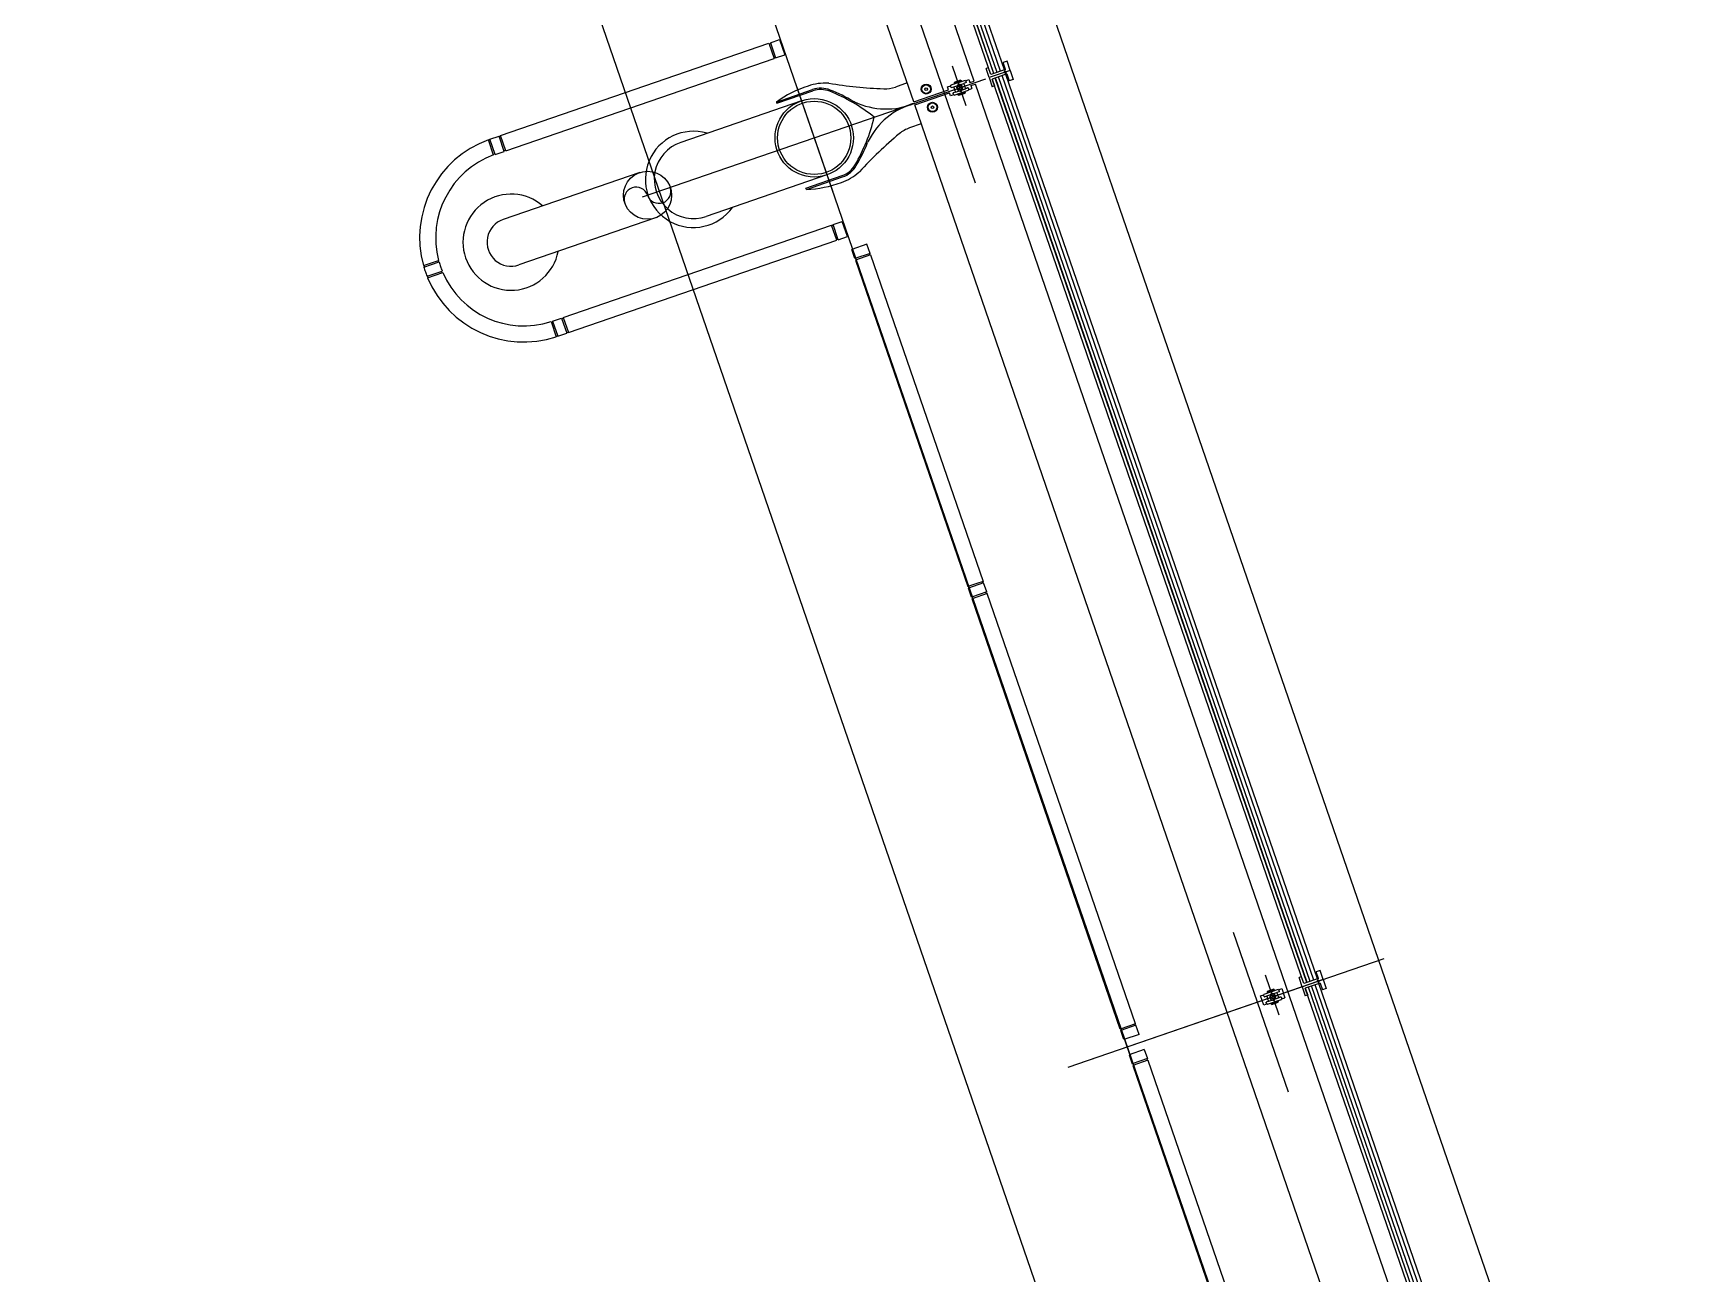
# Model space of a CAD drawing. Extents: x 809487 to 809680, y 818779 to 819225.
# Drawn here: x 809662.76 to 809667.94, y 818818.39 to 818822.26 of the extents above; entities that cross this region are included whole.
import ezdxf

# ---------------------------------------------------------------- set-up
doc = ezdxf.new("R2010")
doc.units = 0
for name, color, linetype in [('F-RC', 7, 'Continuous'), ('MAJ082__', 7, 'Continuous'), ('MAJ214__', 7, 'Continuous'), ('MAJ270__', 7, 'Continuous'), ('MAJ292__', 7, 'Continuous')]:
    doc.layers.add(name, color=color, linetype=linetype)

msp = doc.modelspace()

# ---------------------------------------------------------------- linework, layer by layer
at = {"layer": 'F-RC'}
for p, q in [((809665.0622, 818822.2319), (809665.0905, 818822.2417)), ((809665.0905, 818822.2417), (809665.1068, 818822.1944)), ((809664.2201, 818821.942), (809665.0575, 818822.2303)), ((809665.0575, 818822.2303), (809665.0737, 818822.183)), ((809665.0581, 818822.2284), (809665.0628, 818822.23)), ((809665.0622, 818822.2319), (809665.0785, 818822.1846)), ((809665.0731, 818822.1849), (809665.0778, 818822.1865)), ((809665.0785, 818822.1846), (809665.1068, 818822.1944)), ((809664.2364, 818821.8947), (809665.0737, 818822.183)), ((809664.1986, 818821.8816), (809664.1823, 818821.9289)), ((809664.187, 818821.9306), (809664.2154, 818821.9403)), ((809664.2033, 818821.8833), (809664.187, 818821.9306)), ((809664.2317, 818821.893), (809664.2154, 818821.9403)), ((809664.216, 818821.9384), (809664.2208, 818821.9401)), ((809664.2364, 818821.8947), (809664.2201, 818821.942)), ((809664.2033, 818821.8833), (809664.2317, 818821.893)), ((809664.231, 818821.8949), (809664.2357, 818821.8966)), ((809665.2575, 818821.6646), (809665.2859, 818821.6744)), ((809665.3022, 818821.6271), (809665.2859, 818821.6744)), ((809664.4155, 818821.3746), (809665.2528, 818821.663)), ((809664.4317, 818821.3274), (809665.2691, 818821.6157)), ((809665.2691, 818821.6157), (809665.2528, 818821.663)), ((809665.2534, 818821.6611), (809665.2582, 818821.6627)), ((809665.2738, 818821.6173), (809665.2575, 818821.6646)), ((809665.2684, 818821.6176), (809665.2732, 818821.6192)), ((809665.2738, 818821.6173), (809665.3022, 818821.6271)), ((809665.3633, 818821.6032), (809665.316, 818821.5869)), ((809665.3258, 818821.5585), (809665.316, 818821.5869)), ((809665.3731, 818821.5748), (809665.3258, 818821.5585)), ((809665.3747, 818821.5701), (809665.3274, 818821.5538)), ((809665.3731, 818821.5748), (809665.3633, 818821.6032)), ((809665.3728, 818821.5694), (809665.3712, 818821.5741)), ((809665.3747, 818821.5701), (809665.7255, 818820.5513)), ((809663.9796, 818821.5366), (809664.027, 818821.5529)), ((809663.981, 818821.5318), (809664.0283, 818821.548)), ((809663.9908, 818821.5034), (809664.0381, 818821.5197)), ((809663.9926, 818821.4987), (809664.04, 818821.5151)), ((809665.3274, 818821.5538), (809665.6782, 818820.535)), ((809665.3293, 818821.5544), (809665.3277, 818821.5592)), ((809664.3776, 818821.3617), (809664.3939, 818821.3144)), ((809664.3824, 818821.3632), (809664.4107, 818821.373)), ((809664.3824, 818821.3632), (809664.3986, 818821.316)), ((809664.4107, 818821.373), (809664.427, 818821.3257)), ((809664.4114, 818821.3711), (809664.4161, 818821.3728)), ((809664.4155, 818821.3746), (809664.4317, 818821.3274)), ((809664.3986, 818821.316), (809664.427, 818821.3257)), ((809664.4264, 818821.3276), (809664.4311, 818821.3293)), ((809665.7058, 818820.5445), (809665.6782, 818820.535)), ((809665.7271, 818820.5466), (809665.6798, 818820.5303)), ((809665.6896, 818820.5019), (809665.6798, 818820.5303)), ((809665.6817, 818820.5309), (809665.6801, 818820.5357)), ((809665.7255, 818820.5513), (809665.7058, 818820.5445)), ((809665.7252, 818820.5459), (809665.7236, 818820.5506)), ((809665.7369, 818820.5182), (809665.7271, 818820.5466)), ((809665.7369, 818820.5182), (809665.6896, 818820.5019)), ((809665.7385, 818820.5135), (809665.6912, 818820.4972)), ((809666.1535, 818819.1545), (809665.6912, 818820.4972)), ((809665.6931, 818820.4978), (809665.6915, 818820.5026)), ((809665.7366, 818820.5128), (809665.735, 818820.5175)), ((809666.2008, 818819.1708), (809665.7385, 818820.5135)), ((809666.2008, 818819.1708), (809666.1535, 818819.1545)), ((809666.2024, 818819.1661), (809666.1552, 818819.1498)), ((809666.1649, 818819.1215), (809666.1552, 818819.1498)), ((809666.157, 818819.1505), (809666.1554, 818819.1552)), ((809666.2122, 818819.1377), (809666.1649, 818819.1215)), ((809666.2005, 818819.1654), (809666.1989, 818819.1702)), ((809666.2122, 818819.1377), (809666.2024, 818819.1661)), ((809666.2285, 818819.0905), (809666.1812, 818819.0742)), ((809666.2285, 818819.0905), (809666.2382, 818819.0621)), ((809666.1812, 818819.0742), (809666.191, 818819.0458)), ((809666.2382, 818819.0621), (809666.191, 818819.0458)), ((809666.2399, 818819.0574), (809666.1926, 818819.0411)), ((809666.1926, 818819.0411), (809666.6471, 818817.721)), ((809666.1929, 818819.0465), (809666.1945, 818819.0417)), ((809666.2364, 818819.0614), (809666.238, 818819.0567)), ((809666.2399, 818819.0574), (809666.6943, 818817.7376))]:
    msp.add_line(p, q, dxfattribs=at)
for radius, start, end in [(0.325, 109.8815, 195.4719), (0.323, 108.9997, 109.887), (0.275, 110.0418, 194.8294), (0.277, 108.9997, 110.0343), (0.325, 196.3546, 199), (0.323, 195.45, 196.3383), (0.325, 199, 201.6454), (0.277, 194.8595, 195.8958), (0.275, 195.8732, 199), (0.275, 199, 202.1268), (0.277, 202.1042, 203.1405), (0.275, 203.1706, 287.9582), (0.323, 201.6617, 202.55), (0.325, 202.5281, 288.1185), (0.277, 287.9657, 289.0003), (0.323, 288.113, 289.0003)]:
    msp.add_arc((809664.2928, 818821.6233), radius, start, end, dxfattribs=at)
at = {"layer": 'MAJ082__'}
for p, q in [((809664.6543, 818821.827), (809664.2285, 818821.6805)), ((809664.7031, 818821.6852), (809664.2774, 818821.5386))]:
    msp.add_line(p, q, dxfattribs=at)
msp.add_circle((809664.6787, 818821.7561), 0.075, dxfattribs=at)
for centre, radius, start, end in [((809664.6433, 818821.7439), 0.0375, 19, 199), ((809664.7142, 818821.7683), 0.0375, 199, 19), ((809664.253, 818821.6095), 0.15, 49, 349), ((809664.253, 818821.6095), 0.075, 108.9996, 289.0005)]:
    msp.add_arc(centre, radius, start, end, dxfattribs=at)
at = {"layer": 'MAJ214__'}
for p, q in [((809665.6982, 818822.1125), (809663.7464, 818827.7808)), ((809665.7589, 818822.136), (809664.7871, 818824.9584)), ((809665.7596, 818822.1363), (809664.7878, 818824.9586)), ((809665.7691, 818822.1395), (809664.7972, 818824.9619)), ((809665.7804, 818822.1434), (809664.8086, 818824.9658)), ((809665.5091, 818822.0474), (809665.6178, 818822.0848)), ((809665.6146, 818822.0942), (809665.625, 818822.0978)), ((809665.6178, 818822.0848), (809665.6146, 818822.0942)), ((809665.6693, 818822.1144), (809665.6253, 818822.0992)), ((809665.6266, 818822.0918), (809665.6342, 818822.0944)), ((809665.6344, 818822.0945), (809665.6652, 818822.1051)), ((809665.6351, 818822.1069), (809665.6568, 818822.1143)), ((809665.6357, 818822.1081), (809665.6351, 818822.1069)), ((809665.6351, 818822.1069), (809665.6361, 818822.104)), ((809665.6556, 818822.115), (809665.6357, 818822.1081)), ((809665.6361, 818822.104), (809665.6578, 818822.1115)), ((809665.6384, 818822.1048), (809665.6381, 818822.1042)), ((809665.6383, 818822.1037), (809665.6381, 818822.1042)), ((809665.6401, 818822.0779), (809665.6709, 818822.0885)), ((809665.6554, 818822.1107), (809665.6561, 818822.1104)), ((809665.6556, 818822.115), (809665.6568, 818822.1143)), ((809665.6562, 818822.1099), (809665.6561, 818822.1104)), ((809665.6568, 818822.1143), (809665.6578, 818822.1115)), ((809665.6728, 818822.1077), (809665.6652, 818822.1051)), ((809665.6703, 818822.1134), (809665.6808, 818822.117)), ((809665.6801, 818822.0851), (809665.6905, 818822.0887)), ((809665.6808, 818822.117), (809665.684, 818822.1076)), ((809665.684, 818822.1076), (809665.6982, 818822.1125)), ((809665.6873, 818822.0981), (809665.7015, 818822.103)), ((809665.6873, 818822.0981), (809665.6905, 818822.0887)), ((809667.6533, 818816.4346), (809665.7015, 818822.103)), ((809666.7356, 818819.2994), (809665.7638, 818822.1218)), ((809666.7363, 818819.2997), (809665.7645, 818822.1221)), ((809666.7458, 818819.303), (809665.774, 818822.1253)), ((809666.7571, 818819.3069), (809665.7853, 818822.1292)), ((809665.5124, 818822.0379), (809665.6211, 818822.0753)), ((809665.6244, 818822.0659), (809665.6211, 818822.0753)), ((809665.6348, 818822.0695), (809665.6244, 818822.0659)), ((809665.6399, 818822.0779), (809665.6323, 818822.0752)), ((809665.669, 818822.0789), (809665.6473, 818822.0714)), ((809665.6473, 818822.0714), (809665.6483, 818822.0686)), ((809665.67, 818822.0761), (809665.6483, 818822.0686)), ((809665.6495, 818822.0679), (809665.6483, 818822.0686)), ((809665.6492, 818822.0721), (809665.6489, 818822.073)), ((809665.6495, 818822.0679), (809665.6694, 818822.0748)), ((809665.6672, 818822.0782), (809665.6668, 818822.0792)), ((809665.669, 818822.0789), (809665.67, 818822.0761)), ((809665.6694, 818822.0748), (809665.67, 818822.0761)), ((809667.7225, 818816.4664), (809666.7507, 818819.2888)), ((809667.7338, 818816.4703), (809666.762, 818819.2927)), ((809666.5913, 818819.2577), (809666.6017, 818819.2613)), ((809666.6011, 818819.2293), (809666.5913, 818819.2577)), ((809666.646, 818819.2778), (809666.602, 818819.2627)), ((809666.6033, 818819.2552), (809666.6109, 818819.2578)), ((809666.6166, 818819.2413), (809666.609, 818819.2387)), ((809666.6111, 818819.2579), (809666.6419, 818819.2685)), ((809666.6118, 818819.2703), (809666.6335, 818819.2778)), ((809666.6124, 818819.2716), (809666.6118, 818819.2703)), ((809666.6118, 818819.2703), (809666.6128, 818819.2675)), ((809666.6323, 818819.2784), (809666.6124, 818819.2716)), ((809666.6128, 818819.2675), (809666.6345, 818819.275)), ((809666.6151, 818819.2683), (809666.6148, 818819.2676)), ((809666.615, 818819.2672), (809666.6148, 818819.2676)), ((809666.6168, 818819.2414), (809666.6476, 818819.252)), ((809666.6457, 818819.2423), (809666.624, 818819.2348)), ((809666.624, 818819.2348), (809666.625, 818819.232)), ((809666.6467, 818819.2395), (809666.625, 818819.232)), ((809666.6259, 818819.2355), (809666.6256, 818819.2364)), ((809666.6262, 818819.2314), (809666.6461, 818819.2382)), ((809666.6322, 818819.2741), (809666.6328, 818819.2738)), ((809666.6323, 818819.2784), (809666.6335, 818819.2778)), ((809666.633, 818819.2734), (809666.6328, 818819.2738)), ((809666.6335, 818819.2778), (809666.6345, 818819.275)), ((809666.6495, 818819.2711), (809666.6419, 818819.2685)), ((809666.6439, 818819.2417), (809666.6435, 818819.2426)), ((809666.6457, 818819.2423), (809666.6467, 818819.2395)), ((809666.6461, 818819.2382), (809666.6467, 818819.2395)), ((809666.6471, 818819.2769), (809666.6575, 818819.2805)), ((809666.6568, 818819.2485), (809666.6672, 818819.2521)), ((809666.6575, 818819.2805), (809666.6672, 818819.2521)), ((809667.7123, 818816.4629), (809666.7405, 818819.2853)), ((809667.713, 818816.4631), (809666.7412, 818819.2855)), ((809666.6115, 818819.2329), (809666.6011, 818819.2293)), ((809666.6262, 818819.2314), (809666.625, 818819.232))]:
    msp.add_line(p, q, dxfattribs=at)
for points in [[(809665.0807, 818822.0469), (809665.1935, 818822.0858)], [(809665.6359, 818822.0685), (809665.6798, 818822.0837)], [(809665.1745, 818821.7745), (809665.2873, 818821.8133)], [(809666.6126, 818819.232), (809666.6565, 818819.2471)]]:
    msp.add_lwpolyline(points, dxfattribs=at)
for centre, radius in [((809665.5483, 818822.0873), 0.0155), ((809665.5483, 818822.0873), 0.0135), ((809665.5483, 818822.0873), 0.0042), ((809665.6526, 818822.0915), 0.006), ((809665.5678, 818822.0305), 0.0155), ((809665.5678, 818822.0305), 0.0135), ((809665.5678, 818822.0305), 0.0042), ((809666.6293, 818819.2549), 0.006)]:
    msp.add_circle(centre, radius, dxfattribs=at)
for centre, radius, start, end in [((809665.2193, 818822.0109), 0.0792, 68.0376, 109), ((809665.0368, 818821.5585), 0.567, 59.8959, 68.0376), ((809665.6526, 818822.0915), 0.0095, 146.6949, 251.3051), ((809665.6526, 818822.0915), 0.0109, 101.1265, 116.8735), ((809665.6526, 818822.0915), 0.0109, 281.1265, 296.8735), ((809665.6526, 818822.0915), 0.0095, 325.1826, 72.8174), ((809665.3313, 818822.0663), 0.02, 239.8959, 251.3246), ((809665.4232, 818822.256), 0.2307, 244.7688, 292.3227), ((809665.5731, 818821.8206), 0.2307, 105.6773, 153.2312), ((809665.5731, 818821.8206), 0.2307, 105.6773, 112.3227), ((809665.4232, 818822.256), 0.2307, 285.6773, 292.3227), ((809664.8392, 818822.1324), 0.567, 329.9624, 338.1041), ((809665.3839, 818821.9135), 0.02, 146.6754, 158.1041), ((809665.2615, 818821.8882), 0.0792, 289, 329.9624), ((809666.6293, 818819.2549), 0.0095, 146.6949, 251.3051), ((809666.6293, 818819.2549), 0.0109, 101.1265, 116.8735), ((809666.6293, 818819.2549), 0.0109, 281.1265, 296.8735), ((809666.6293, 818819.2549), 0.0095, 325.1826, 72.8174)]:
    msp.add_arc(centre, radius, start, end, dxfattribs=at)
for points, degree in [([(809665.625, 818822.0985), (809665.625, 818822.0986), (809665.625, 818822.0986), (809665.625, 818822.0987), (809665.625, 818822.0988), (809665.625, 818822.0989), (809665.625, 818822.0989), (809665.6251, 818822.099), (809665.6251, 818822.099), (809665.6251, 818822.099), (809665.6251, 818822.0991), (809665.6251, 818822.0991), (809665.6252, 818822.0992), (809665.6252, 818822.0992), (809665.6252, 818822.0992), (809665.6253, 818822.0992)], 3), ([(809665.6258, 818822.0924), (809665.6257, 818822.0927), (809665.6256, 818822.093), (809665.6254, 818822.0939), (809665.6253, 818822.0944), (809665.6252, 818822.0955), (809665.6251, 818822.0961), (809665.625, 818822.0973), (809665.625, 818822.0979), (809665.625, 818822.0985)], 3), ([(809665.6258, 818822.0924), (809665.6258, 818822.0923), (809665.6258, 818822.0923), (809665.6259, 818822.0923), (809665.6259, 818822.0922), (809665.6259, 818822.0922), (809665.6259, 818822.0922), (809665.6259, 818822.0922)], 3), ([(809665.6266, 818822.0918), (809665.6266, 818822.0918), (809665.6266, 818822.0918), (809665.6266, 818822.0918), (809665.6266, 818822.0918), (809665.6265, 818822.0918), (809665.6264, 818822.0918), (809665.6263, 818822.0918), (809665.6262, 818822.0918), (809665.6261, 818822.0919), (809665.626, 818822.0919), (809665.6259, 818822.092), (809665.6259, 818822.0921), (809665.6259, 818822.0922)], 3), ([(809665.6342, 818822.0944), (809665.6343, 818822.0944), (809665.6343, 818822.0944), (809665.6344, 818822.0945)], 2), ([(809665.6342, 818822.0944), (809665.6342, 818822.0944), (809665.6343, 818822.0944), (809665.6343, 818822.0942), (809665.6344, 818822.094), (809665.6345, 818822.0934), (809665.6346, 818822.0931), (809665.6347, 818822.0918), (809665.6349, 818822.0908), (809665.6353, 818822.0885), (809665.6356, 818822.0873), (809665.6364, 818822.085), (809665.6368, 818822.0839), (809665.6378, 818822.0818), (809665.6383, 818822.0809), (809665.6391, 818822.0796), (809665.6394, 818822.0791), (809665.6397, 818822.0784), (809665.6398, 818822.0782), (809665.6399, 818822.078), (809665.6399, 818822.0779), (809665.6399, 818822.0779)], 3), ([(809665.6455, 818822.098), (809665.6455, 818822.098), (809665.6454, 818822.0979), (809665.6454, 818822.0979), (809665.6453, 818822.0978), (809665.6452, 818822.0976), (809665.6451, 818822.0974), (809665.6448, 818822.097), (809665.6447, 818822.0968), (809665.6446, 818822.0967)], 3), ([(809665.6476, 818822.1012), (809665.6465, 818822.0995), (809665.6455, 818822.098)], 2), ([(809665.6495, 818822.0825), (809665.6497, 818822.0824), (809665.6499, 818822.0823), (809665.6503, 818822.0822), (809665.6505, 818822.0821), (809665.6508, 818822.082), (809665.6509, 818822.082), (809665.6509, 818822.082), (809665.651, 818822.082), (809665.651, 818822.082)], 3), ([(809665.6541, 818822.101), (809665.6524, 818822.1015), (809665.6504, 818822.1022)], 2), ([(809665.651, 818822.082), (809665.6527, 818822.0814), (809665.6547, 818822.0807)], 2), ([(809665.6556, 818822.1005), (809665.6554, 818822.1005), (809665.6552, 818822.1006), (809665.6548, 818822.1007), (809665.6546, 818822.1008), (809665.6543, 818822.1009), (809665.6543, 818822.1009), (809665.6542, 818822.1009), (809665.6541, 818822.1009), (809665.6541, 818822.101)], 3), ([(809665.6575, 818822.0817), (809665.6586, 818822.0834), (809665.6596, 818822.0849)], 2), ([(809665.6596, 818822.0849), (809665.6596, 818822.0849), (809665.6597, 818822.085), (809665.6597, 818822.085), (809665.6598, 818822.0851), (809665.6599, 818822.0854), (809665.66, 818822.0855), (809665.6603, 818822.0859), (809665.6604, 818822.0861), (809665.6605, 818822.0862)], 3), ([(809665.6709, 818822.0885), (809665.6709, 818822.0885), (809665.6709, 818822.0885), (809665.6708, 818822.0887), (809665.6707, 818822.0889), (809665.6706, 818822.0895), (809665.6706, 818822.0899), (809665.6704, 818822.0911), (809665.6702, 818822.0921), (809665.6698, 818822.0944), (809665.6695, 818822.0956), (809665.6687, 818822.0979), (809665.6683, 818822.099), (809665.6673, 818822.1011), (809665.6668, 818822.102), (809665.666, 818822.1033), (809665.6657, 818822.1038), (809665.6654, 818822.1045), (809665.6653, 818822.1047), (809665.6652, 818822.1049), (809665.6652, 818822.105), (809665.6652, 818822.1051)], 3), ([(809665.6693, 818822.1144), (809665.6693, 818822.1144), (809665.6693, 818822.1144), (809665.6694, 818822.1144), (809665.6694, 818822.1144), (809665.6695, 818822.1143), (809665.6695, 818822.1143), (809665.6696, 818822.1143), (809665.6696, 818822.1143), (809665.6697, 818822.1142), (809665.6697, 818822.1142), (809665.6698, 818822.1142), (809665.6698, 818822.1141), (809665.6699, 818822.1141), (809665.6699, 818822.114), (809665.6699, 818822.114)], 3), ([(809665.6699, 818822.114), (809665.6703, 818822.1135), (809665.6707, 818822.113), (809665.6713, 818822.112), (809665.6716, 818822.1115), (809665.6722, 818822.1106), (809665.6724, 818822.1101), (809665.6728, 818822.1093), (809665.6729, 818822.1089), (809665.6731, 818822.1086)], 3), ([(809665.6785, 818822.0911), (809665.6778, 818822.0909), (809665.6772, 818822.0907), (809665.6756, 818822.0901), (809665.6746, 818822.0898), (809665.6731, 818822.0893), (809665.6725, 818822.0891), (809665.6715, 818822.0887), (809665.6712, 818822.0886), (809665.6709, 818822.0885)], 3), ([(809665.6785, 818822.0911), (809665.6776, 818822.0908), (809665.6767, 818822.0905), (809665.6758, 818822.0902), (809665.6746, 818822.0898), (809665.6733, 818822.0893), (809665.672, 818822.0889), (809665.6716, 818822.0888), (809665.6713, 818822.0886), (809665.6709, 818822.0885)], 3), ([(809665.6731, 818822.1084), (809665.6731, 818822.1084), (809665.6732, 818822.1084), (809665.6732, 818822.1083), (809665.6732, 818822.1082), (809665.6731, 818822.108), (809665.6731, 818822.108), (809665.673, 818822.1078), (809665.673, 818822.1078), (809665.6729, 818822.1077), (809665.6728, 818822.1077), (809665.6728, 818822.1077), (809665.6728, 818822.1077), (809665.6728, 818822.1077)], 3), ([(809665.6731, 818822.1084), (809665.6731, 818822.1084), (809665.6731, 818822.1085), (809665.6731, 818822.1085), (809665.6731, 818822.1085), (809665.6731, 818822.1086), (809665.6731, 818822.1086), (809665.6731, 818822.1086)], 3), ([(809665.6785, 818822.0911), (809665.6785, 818822.0911), (809665.6785, 818822.0911), (809665.6785, 818822.0911), (809665.6785, 818822.0911), (809665.6786, 818822.0912), (809665.6787, 818822.0912), (809665.6788, 818822.0911), (809665.6789, 818822.0911), (809665.679, 818822.0911), (809665.6791, 818822.091), (809665.6792, 818822.0909), (809665.6792, 818822.0908), (809665.6792, 818822.0907)], 3), ([(809665.6793, 818822.0905), (809665.6793, 818822.0906), (809665.6793, 818822.0906), (809665.6793, 818822.0907), (809665.6793, 818822.0907), (809665.6792, 818822.0907), (809665.6792, 818822.0907), (809665.6792, 818822.0907)], 3), ([(809665.6793, 818822.0905), (809665.6794, 818822.0902), (809665.6795, 818822.0899), (809665.6797, 818822.089), (809665.6798, 818822.0885), (809665.6799, 818822.0874), (809665.68, 818822.0868), (809665.6801, 818822.0856), (809665.6801, 818822.085), (809665.6801, 818822.0844)], 3), ([(809665.6801, 818822.0844), (809665.6801, 818822.0843), (809665.6801, 818822.0843), (809665.6801, 818822.0842), (809665.6801, 818822.0841), (809665.6801, 818822.084), (809665.6801, 818822.084), (809665.68, 818822.0839), (809665.68, 818822.0839), (809665.68, 818822.0839), (809665.68, 818822.0838), (809665.68, 818822.0838), (809665.6799, 818822.0837), (809665.6799, 818822.0837), (809665.6799, 818822.0837), (809665.6798, 818822.0837)], 3), ([(809665.632, 818822.0745), (809665.632, 818822.0745), (809665.632, 818822.0745), (809665.6319, 818822.0746), (809665.6319, 818822.0747), (809665.632, 818822.0749), (809665.632, 818822.0749), (809665.6321, 818822.0751), (809665.6321, 818822.0751), (809665.6322, 818822.0752), (809665.6323, 818822.0752), (809665.6323, 818822.0752), (809665.6323, 818822.0752), (809665.6323, 818822.0752)], 3), ([(809665.632, 818822.0745), (809665.632, 818822.0745), (809665.632, 818822.0744), (809665.632, 818822.0744), (809665.632, 818822.0744), (809665.632, 818822.0743), (809665.632, 818822.0743), (809665.632, 818822.0743)], 3), ([(809665.6352, 818822.0689), (809665.6348, 818822.0694), (809665.6344, 818822.0699), (809665.6338, 818822.0709), (809665.6335, 818822.0714), (809665.6329, 818822.0723), (809665.6327, 818822.0728), (809665.6323, 818822.0736), (809665.6322, 818822.074), (809665.632, 818822.0743)], 3), ([(809665.6359, 818822.0685), (809665.6358, 818822.0685), (809665.6358, 818822.0685), (809665.6357, 818822.0685), (809665.6357, 818822.0685), (809665.6356, 818822.0686), (809665.6356, 818822.0686), (809665.6355, 818822.0686), (809665.6355, 818822.0686), (809665.6354, 818822.0687), (809665.6354, 818822.0687), (809665.6353, 818822.0687), (809665.6353, 818822.0688), (809665.6352, 818822.0688), (809665.6352, 818822.0689), (809665.6352, 818822.0689)], 3), ([(809665.6401, 818822.0779), (809665.64, 818822.0779), (809665.64, 818822.0779), (809665.6399, 818822.0779)], 2), ([(809665.6401, 818822.0779), (809665.64, 818822.0779), (809665.64, 818822.0779), (809665.6399, 818822.0779)], 2), ([(809666.6017, 818819.262), (809666.6017, 818819.262), (809666.6017, 818819.2621), (809666.6017, 818819.2622), (809666.6017, 818819.2622), (809666.6017, 818819.2623), (809666.6017, 818819.2623), (809666.6018, 818819.2624), (809666.6018, 818819.2624), (809666.6018, 818819.2625), (809666.6018, 818819.2625), (809666.6019, 818819.2626), (809666.6019, 818819.2626), (809666.6019, 818819.2627), (809666.602, 818819.2627), (809666.602, 818819.2627)], 3), ([(809666.6025, 818819.2558), (809666.6024, 818819.2561), (809666.6023, 818819.2565), (809666.6021, 818819.2573), (809666.602, 818819.2579), (809666.6019, 818819.259), (809666.6018, 818819.2596), (809666.6017, 818819.2607), (809666.6017, 818819.2613), (809666.6017, 818819.262)], 3), ([(809666.6025, 818819.2558), (809666.6025, 818819.2558), (809666.6025, 818819.2557), (809666.6026, 818819.2557), (809666.6026, 818819.2557), (809666.6026, 818819.2556), (809666.6026, 818819.2556), (809666.6026, 818819.2556)], 3), ([(809666.6033, 818819.2552), (809666.6033, 818819.2552), (809666.6033, 818819.2552), (809666.6033, 818819.2552), (809666.6033, 818819.2552), (809666.6032, 818819.2552), (809666.6031, 818819.2552), (809666.603, 818819.2552), (809666.603, 818819.2552), (809666.6028, 818819.2553), (809666.6028, 818819.2553), (809666.6027, 818819.2555), (809666.6026, 818819.2555), (809666.6026, 818819.2556)], 3), ([(809666.6087, 818819.2379), (809666.6087, 818819.238), (809666.6087, 818819.238), (809666.6086, 818819.2381), (809666.6086, 818819.2382), (809666.6087, 818819.2383), (809666.6087, 818819.2384), (809666.6088, 818819.2385), (809666.6088, 818819.2386), (809666.6089, 818819.2386), (809666.609, 818819.2387), (809666.609, 818819.2387), (809666.609, 818819.2387), (809666.609, 818819.2387)], 3), ([(809666.6087, 818819.2379), (809666.6087, 818819.2379), (809666.6087, 818819.2379), (809666.6087, 818819.2379), (809666.6087, 818819.2378), (809666.6087, 818819.2378), (809666.6087, 818819.2377), (809666.6087, 818819.2377)], 3), ([(809666.6119, 818819.2324), (809666.6115, 818819.2328), (809666.6111, 818819.2333), (809666.6105, 818819.2343), (809666.6102, 818819.2348), (809666.6096, 818819.2358), (809666.6094, 818819.2363), (809666.609, 818819.2371), (809666.6089, 818819.2374), (809666.6087, 818819.2377)], 3), ([(809666.6109, 818819.2578), (809666.611, 818819.2579), (809666.611, 818819.2579), (809666.6111, 818819.2579)], 2), ([(809666.6109, 818819.2578), (809666.6109, 818819.2578), (809666.611, 818819.2578), (809666.611, 818819.2577), (809666.6111, 818819.2575), (809666.6112, 818819.2569), (809666.6113, 818819.2565), (809666.6114, 818819.2552), (809666.6116, 818819.2542), (809666.612, 818819.252), (809666.6123, 818819.2508), (809666.6131, 818819.2485), (809666.6135, 818819.2473), (809666.6145, 818819.2453), (809666.615, 818819.2443), (809666.6158, 818819.243), (809666.6161, 818819.2425), (809666.6164, 818819.2419), (809666.6165, 818819.2417), (809666.6166, 818819.2414), (809666.6166, 818819.2414), (809666.6166, 818819.2413)], 3), ([(809666.6168, 818819.2414), (809666.6167, 818819.2413), (809666.6167, 818819.2413), (809666.6166, 818819.2413)], 2), ([(809666.6168, 818819.2414), (809666.6167, 818819.2413), (809666.6167, 818819.2413), (809666.6166, 818819.2413)], 2), ([(809666.6222, 818819.2614), (809666.6222, 818819.2614), (809666.6222, 818819.2614), (809666.6221, 818819.2613), (809666.622, 818819.2612), (809666.6219, 818819.261), (809666.6218, 818819.2608), (809666.6215, 818819.2605), (809666.6214, 818819.2603), (809666.6213, 818819.2601)], 3), ([(809666.6243, 818819.2647), (809666.6232, 818819.2629), (809666.6222, 818819.2614)], 2), ([(809666.6262, 818819.2459), (809666.6264, 818819.2458), (809666.6266, 818819.2458), (809666.627, 818819.2456), (809666.6272, 818819.2456), (809666.6275, 818819.2455), (809666.6276, 818819.2454), (809666.6276, 818819.2454), (809666.6277, 818819.2454), (809666.6277, 818819.2454)], 3), ([(809666.6308, 818819.2644), (809666.6291, 818819.265), (809666.6271, 818819.2656)], 2), ([(809666.6277, 818819.2454), (809666.6294, 818819.2448), (809666.6314, 818819.2442)], 2), ([(809666.6323, 818819.2639), (809666.6321, 818819.264), (809666.6319, 818819.264), (809666.6315, 818819.2642), (809666.6313, 818819.2642), (809666.631, 818819.2643), (809666.631, 818819.2644), (809666.6309, 818819.2644), (809666.6308, 818819.2644), (809666.6308, 818819.2644)], 3), ([(809666.6342, 818819.2451), (809666.6353, 818819.2469), (809666.6363, 818819.2484)], 2), ([(809666.6363, 818819.2484), (809666.6364, 818819.2484), (809666.6364, 818819.2484), (809666.6364, 818819.2485), (809666.6365, 818819.2486), (809666.6366, 818819.2488), (809666.6367, 818819.249), (809666.637, 818819.2493), (809666.6371, 818819.2495), (809666.6372, 818819.2497)], 3), ([(809666.6476, 818819.252), (809666.6476, 818819.252), (809666.6476, 818819.252), (809666.6475, 818819.2521), (809666.6474, 818819.2523), (809666.6473, 818819.2529), (809666.6473, 818819.2533), (809666.6471, 818819.2545), (809666.6469, 818819.2556), (809666.6465, 818819.2578), (809666.6462, 818819.259), (809666.6454, 818819.2613), (809666.645, 818819.2624), (809666.644, 818819.2645), (809666.6435, 818819.2655), (809666.6427, 818819.2668), (809666.6424, 818819.2673), (809666.6421, 818819.2679), (809666.642, 818819.2681), (809666.6419, 818819.2684), (809666.6419, 818819.2684), (809666.6419, 818819.2685)], 3), ([(809666.646, 818819.2778), (809666.646, 818819.2778), (809666.646, 818819.2778), (809666.6461, 818819.2778), (809666.6461, 818819.2778), (809666.6462, 818819.2778), (809666.6462, 818819.2778), (809666.6463, 818819.2777), (809666.6463, 818819.2777), (809666.6464, 818819.2777), (809666.6464, 818819.2777), (809666.6465, 818819.2776), (809666.6465, 818819.2776), (809666.6466, 818819.2775), (809666.6466, 818819.2775), (809666.6466, 818819.2774)], 3), ([(809666.6466, 818819.2774), (809666.647, 818819.277), (809666.6474, 818819.2765), (809666.648, 818819.2755), (809666.6483, 818819.275), (809666.6489, 818819.274), (809666.6491, 818819.2735), (809666.6495, 818819.2727), (809666.6496, 818819.2724), (809666.6498, 818819.2721)], 3), ([(809666.6552, 818819.2546), (809666.6545, 818819.2543), (809666.6539, 818819.2541), (809666.6523, 818819.2536), (809666.6513, 818819.2532), (809666.6498, 818819.2527), (809666.6492, 818819.2525), (809666.6482, 818819.2522), (809666.6479, 818819.2521), (809666.6476, 818819.252)], 3), ([(809666.6552, 818819.2546), (809666.6543, 818819.2543), (809666.6534, 818819.254), (809666.6525, 818819.2537), (809666.6513, 818819.2532), (809666.65, 818819.2528), (809666.6487, 818819.2523), (809666.6483, 818819.2522), (809666.648, 818819.2521), (809666.6476, 818819.252)], 3), ([(809666.6498, 818819.2719), (809666.6499, 818819.2718), (809666.6499, 818819.2718), (809666.6499, 818819.2717), (809666.6499, 818819.2716), (809666.6498, 818819.2715), (809666.6498, 818819.2714), (809666.6497, 818819.2713), (809666.6497, 818819.2712), (809666.6496, 818819.2712), (809666.6495, 818819.2711), (809666.6495, 818819.2711), (809666.6495, 818819.2711), (809666.6495, 818819.2711)], 3), ([(809666.6498, 818819.2719), (809666.6498, 818819.2719), (809666.6498, 818819.2719), (809666.6498, 818819.2719), (809666.6498, 818819.272), (809666.6498, 818819.272), (809666.6498, 818819.272), (809666.6498, 818819.2721)], 3), ([(809666.6552, 818819.2546), (809666.6552, 818819.2546), (809666.6552, 818819.2546), (809666.6552, 818819.2546), (809666.6552, 818819.2546), (809666.6553, 818819.2546), (809666.6554, 818819.2546), (809666.6555, 818819.2546), (809666.6556, 818819.2546), (809666.6557, 818819.2545), (809666.6558, 818819.2545), (809666.6559, 818819.2543), (809666.6559, 818819.2543), (809666.6559, 818819.2542)], 3), ([(809666.656, 818819.254), (809666.656, 818819.254), (809666.656, 818819.254), (809666.656, 818819.2541), (809666.656, 818819.2541), (809666.6559, 818819.2542), (809666.6559, 818819.2542), (809666.6559, 818819.2542)], 3), ([(809666.656, 818819.254), (809666.6561, 818819.2537), (809666.6562, 818819.2533), (809666.6564, 818819.2525), (809666.6565, 818819.2519), (809666.6567, 818819.2508), (809666.6567, 818819.2502), (809666.6568, 818819.2491), (809666.6568, 818819.2484), (809666.6568, 818819.2478)], 3), ([(809666.6568, 818819.2478), (809666.6568, 818819.2478), (809666.6568, 818819.2477), (809666.6568, 818819.2476), (809666.6568, 818819.2476), (809666.6568, 818819.2475), (809666.6568, 818819.2475), (809666.6568, 818819.2474), (809666.6567, 818819.2474), (809666.6567, 818819.2473), (809666.6567, 818819.2473), (809666.6567, 818819.2472), (809666.6566, 818819.2472), (809666.6566, 818819.2471), (809666.6566, 818819.2471), (809666.6565, 818819.2471)], 3), ([(809666.6126, 818819.232), (809666.6125, 818819.232), (809666.6125, 818819.2319), (809666.6124, 818819.232), (809666.6124, 818819.232), (809666.6123, 818819.232), (809666.6123, 818819.232), (809666.6122, 818819.2321), (809666.6122, 818819.2321), (809666.6121, 818819.2321), (809666.6121, 818819.2321), (809666.612, 818819.2322), (809666.612, 818819.2322), (809666.6119, 818819.2323), (809666.6119, 818819.2323), (809666.6119, 818819.2324)], 3)]:
    msp.add_open_spline(points, degree=degree, dxfattribs=at)
at = {"layer": 'MAJ270__'}
for p, q in [((809663.2453, 818827.6083), (809665.1988, 818821.9352)), ((809662.7619, 818827.4419), (809666.8685, 818815.5156)), ((809665.7022, 818821.7938), (809665.5305, 818822.2924)), ((809665.6289, 818822.1601), (809665.6717, 818822.0359)), ((809665.792, 818822.1474), (809665.7969, 818822.1332)), ((809664.6628, 818821.7506), (809665.7347, 818822.1198)), ((809665.1392, 818822.1081), (809665.2566, 818821.7672)), ((809665.1988, 818821.9352), (809667.1522, 818816.2621)), ((809666.6789, 818818.9573), (809666.5072, 818819.4559)), ((809666.0184, 818819.0446), (809666.9767, 818819.3745)), ((809666.6056, 818819.3236), (809666.6484, 818819.1993)), ((809666.7687, 818819.3108), (809666.7736, 818819.2967)), ((809666.2376, 818818.9183), (809666.1275, 818819.2379))]:
    msp.add_line(p, q, dxfattribs=at)
msp.add_lwpolyline([(809665.9913, 818819.0352), (809666.7489, 818819.2961)], dxfattribs=at)
for centre in [(809665.7944, 818822.1403), (809666.7711, 818819.3037)]:
    msp.add_circle(centre, 0.003, dxfattribs=at)
at = {"layer": 'MAJ292__'}
for p, q in [((809667.9369, 818816.5323), (809664.0301, 818827.8785)), ((809665.5091, 818822.0473), (809663.5573, 818827.7157)), ((809665.7494, 818822.1327), (809664.7776, 818824.9551)), ((809665.792, 818822.1474), (809664.8202, 818824.9698)), ((809665.7421, 818822.154), (809665.7348, 818822.1515)), ((809665.7446, 818822.1231), (809665.7348, 818822.1515)), ((809665.7494, 818822.1327), (809665.7421, 818822.154)), ((809665.8101, 818822.1457), (809665.7446, 818822.1231)), ((809665.8101, 818822.1457), (809665.7446, 818822.1231)), ((809665.7953, 818822.1485), (809665.7494, 818822.1327)), ((809665.8002, 818822.1344), (809665.7543, 818822.1186)), ((809665.8003, 818822.1741), (809665.788, 818822.1698)), ((809665.7953, 818822.1485), (809665.788, 818822.1698)), ((809666.7687, 818819.3108), (809665.797, 818822.1329)), ((809665.8002, 818822.1344), (809665.8075, 818822.1131)), ((809665.8101, 818822.1457), (809665.8003, 818822.1741)), ((809665.8101, 818822.1457), (809665.8198, 818822.1173)), ((809665.7446, 818822.1231), (809665.7543, 818822.0948)), ((809666.7261, 818819.2962), (809665.7543, 818822.1186)), ((809665.7543, 818822.1186), (809665.7616, 818822.0973)), ((809665.7616, 818822.0973), (809665.7543, 818822.0948)), ((809665.8198, 818822.1173), (809665.8075, 818822.1131)), ((809665.159, 818822.0508), (809664.7822, 818821.9211)), ((809667.4642, 818816.3695), (809665.5124, 818822.0379)), ((809665.2386, 818821.8196), (809664.8618, 818821.6899)), ((809666.7188, 818819.3175), (809666.7115, 818819.3149)), ((809666.7213, 818819.2866), (809666.7115, 818819.3149)), ((809666.7261, 818819.2962), (809666.7188, 818819.3175)), ((809666.7868, 818819.3091), (809666.7213, 818819.2866)), ((809666.7868, 818819.3091), (809666.7213, 818819.2866)), ((809666.7213, 818819.2866), (809666.731, 818819.2582)), ((809666.772, 818819.312), (809666.7261, 818819.2962)), ((809666.7769, 818819.2978), (809666.731, 818819.282)), ((809666.777, 818819.3375), (809666.7647, 818819.3333)), ((809666.772, 818819.312), (809666.7647, 818819.3333)), ((809667.7454, 818816.4743), (809666.7736, 818819.2967)), ((809666.7769, 818819.2978), (809666.7842, 818819.2765)), ((809666.7868, 818819.3091), (809666.777, 818819.3375)), ((809666.7868, 818819.3091), (809666.7965, 818819.2808)), ((809667.7028, 818816.4596), (809666.731, 818819.282)), ((809666.731, 818819.282), (809666.7384, 818819.2607)), ((809666.7384, 818819.2607), (809666.731, 818819.2582)), ((809666.7965, 818819.2808), (809666.7842, 818819.2765))]:
    msp.add_line(p, q, dxfattribs=at)
for points in [[(809665.0807, 818822.0469), (809665.0821, 818822.0429), (809665.1949, 818822.0818)], [(809665.4888, 818822.1065), (809665.452, 818822.0938)], [(809665.5328, 818821.9788), (809665.4959, 818821.9661)], [(809665.1745, 818821.7745), (809665.1731, 818821.7784), (809665.2859, 818821.8173)]]:
    msp.add_lwpolyline(points, dxfattribs=at)
for radius in [0.1223, 0.1143]:
    msp.add_circle((809665.1988, 818821.9352), radius, dxfattribs=at)
for centre, radius, start, end in [((809665.2808, 818821.7729), 0.3393, 107.2939, 126.1393), ((809665.2353, 818821.9336), 0.1724, 87.6039, 108.7249), ((809665.2193, 818822.0109), 0.075, 68.0376, 109), ((809665.2416, 818822.0859), 0.02, 80.5742, 87.6039), ((809665.4644, 818823.4277), 1.3402, 260.5742, 267.9216), ((809665.0368, 818821.5585), 0.5628, 51.6321, 68.0376), ((809665.4194, 818822.1883), 0.1, 267.9216, 289), ((809664.8392, 818822.1324), 0.5628, 329.9624, 346.3679), ((809664.822, 818821.8055), 0.15, 73.5874, 324.4126), ((809666.327, 818820.9226), 1.3402, 130.0784, 137.4258), ((809665.5285, 818821.8716), 0.1, 109, 130.0784), ((809664.822, 818821.8055), 0.1223, 108.9976, 289.0023), ((809665.2266, 818821.9589), 0.1724, 289.2751, 310.3961), ((809665.2615, 818821.8882), 0.075, 289, 329.9624), ((809665.3253, 818821.8429), 0.02, 310.3961, 317.4258), ((809665.1635, 818822.1136), 0.3393, 271.8607, 290.7061)]:
    msp.add_arc(centre, radius, start, end, dxfattribs=at)

doc.saveas('drawing.dxf')
